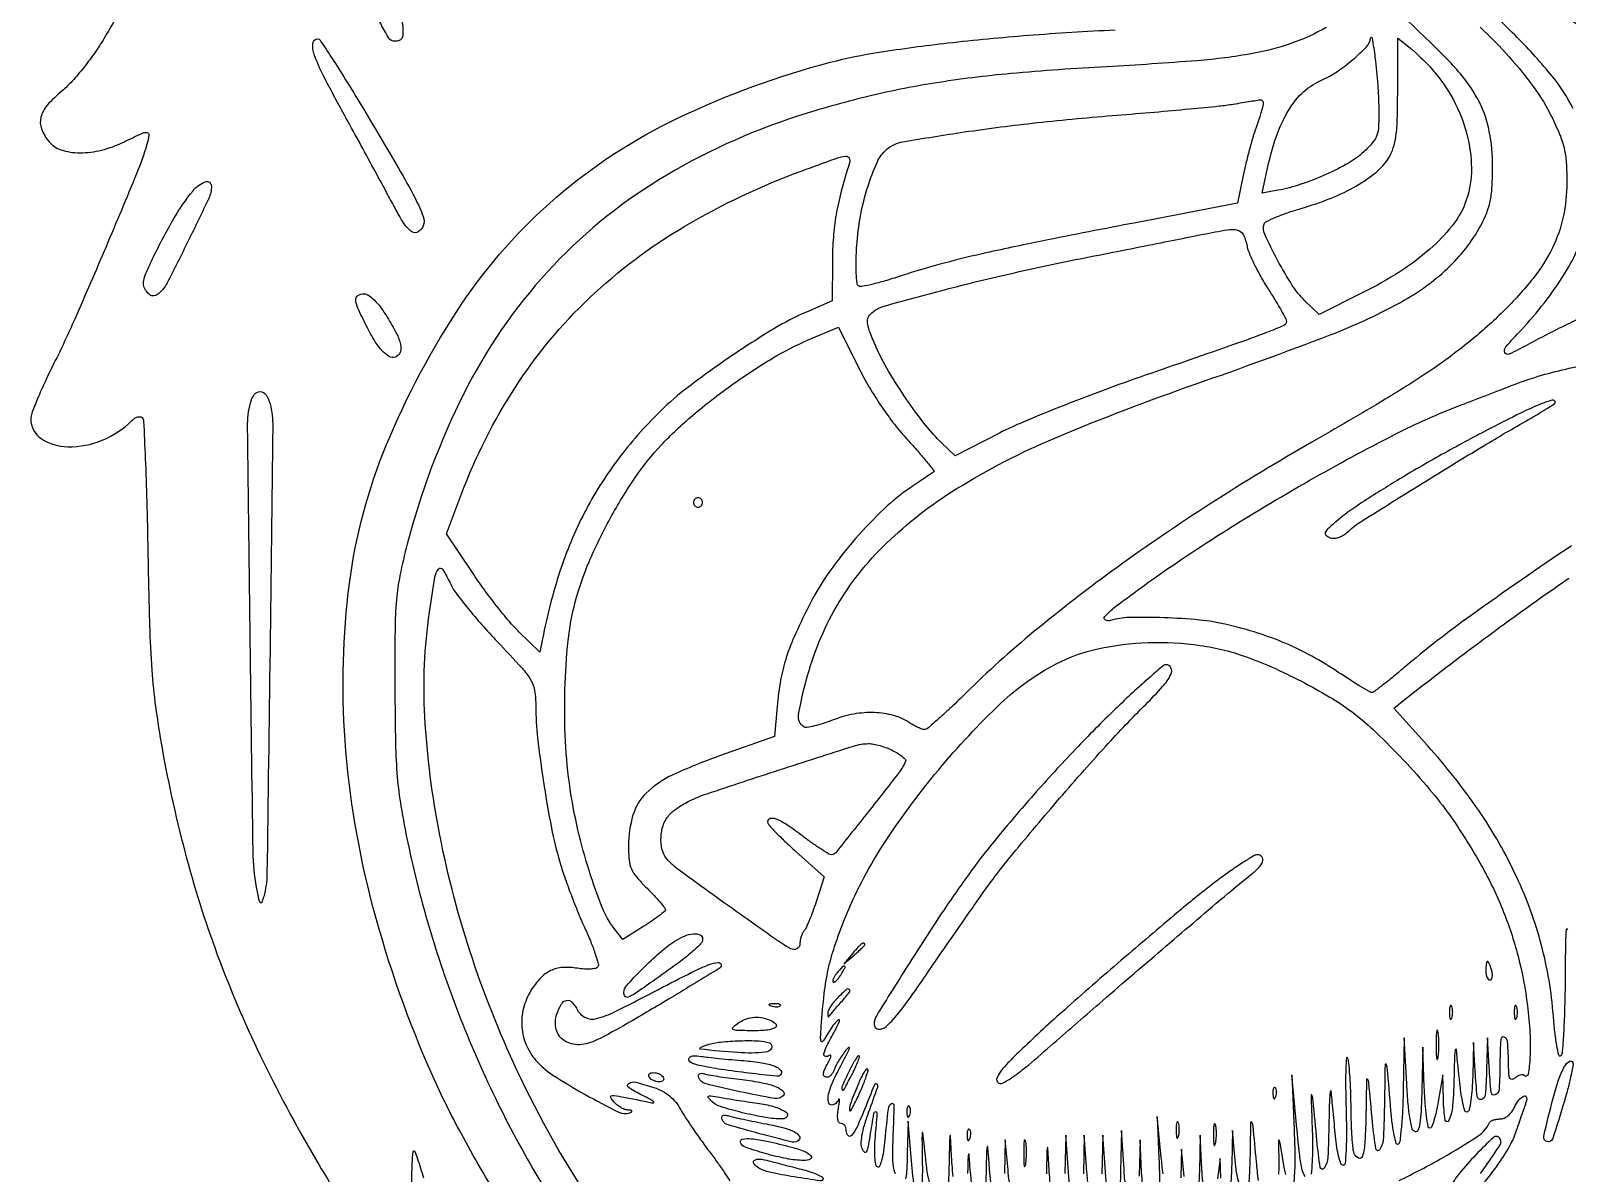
# Model space of a CAD drawing. Extents: x 118 to 879, y 65 to 960.
# Drawn here: x 118 to 449.6, y 263.3 to 509.8 of the extents above; entities that cross this region are included whole.
import ezdxf

# ---------------------------------------------------------------- set-up
doc = ezdxf.new("R2010")
doc.units = 0

msp = doc.modelspace()

# ---------------------------------------------------------------- linework, layer by layer
for points in [[(183.575543, 545.525051, -0.040878), (186.495751, 540.158342, -0.004671), (191.958111, 527.496279, -0.003129), (197.382021, 514.36383, -0.077889), (198.27125, 510.565244, -0.026226), (198.305889, 508.99441, -0.11926), (198.065573, 508.118564, -0.185361), (197.51773, 507.658016, -0.083313), (196.575983, 507.5, -0.25395), (195.279097, 508.204095, -0.030097), (193.606066, 511.154433, -0.018204), (191.286639, 516.358461, -0.003158), (187.325983, 526.374764, -0.002293), (184.518374, 533.707866, -0.003484), (182.152007, 540.109042, -0.001318), (180.172281, 545.626687, -0.085673), (180, 546.624764, -0.162253), (180.341358, 547.649005, -0.316411), (181.121799, 547.902884, -0.132185), (182.292256, 547.16706, -0.041694)], [(189.288237, 493.75, -0.00182), (197.357546, 480.139868, -0.013932), (200.94489, 473.630224, -0.025923), (202.707875, 469.724221, -0.186765), (202.713693, 467.696278, -0.161263), (201.638665, 466.383566, -0.293441), (200.30486, 466.391588, -0.105808), (198.615705, 468.088548, -0.021732), (196.471548, 471.75808, 0.002524), (194.81077, 474.868742, 0.000614), (192.038059, 479.984518, 0.00063), (188.844303, 485.8423, 0.000627), (185.63154, 491.699854, -0.006096), (181.161125, 500.066101, -0.035718), (179.188406, 504.640651, -0.10782), (178.896063, 507.046412, -0.386975), (179.943662, 508, -0.250758), (180.435391, 507.736843, -0.001904), (183.029202, 503.814062, -0.006405), (185.962938, 499.212795, -0.003995)], [(408.912394, 493.118077, -0.012673), (408.867236, 489.231258, -0.07335), (408.493837, 487.218153, -0.094585), (407.591326, 485.636191, -0.028175), (405.660135, 483.618077, -0.058876), (402.415475, 481.235152, -0.023906), (397.514608, 478.757799, -0.023775), (392.099605, 476.640749, -0.034536), (387.138178, 475.341576), (383.776356, 474.705271), (384.458589, 478.102636, -0.026476), (386.500849, 486.063703, -0.052842), (389.087588, 492.021113, -0.068113), (392.308236, 496.246742, -0.092614), (396.259351, 498.943095, 0.042579), (399.765064, 500.854827, 0.030144), (403.349909, 503.549732, 0.027046), (406.277828, 506.326831, 0.165442), (407.133613, 508.193629, -0.87171), (407.484214, 508.205886, -0.013593), (408.101045, 503.970832, -0.009605), (408.682528, 498.070838, -0.016327)], [(421.108393, 500.665414, -0.05615), (425.487374, 493.938323, -0.059474), (428.157646, 486.5324, -0.063533), (428.897816, 479.180923, -0.084767), (427.595556, 472.611038, -0.078587), (424.765167, 467.686657, -0.042991), (419.934118, 462.648777, -0.037435), (413.461728, 457.773349, -0.027434), (405.637984, 453.336289), (396.053057, 448.574986), (392.970803, 451.527972, -0.059933), (390.25566, 454.837275, -0.019725), (387.078627, 460.285496, -0.013707), (384.309155, 465.860346, -0.191129), (384.186052, 468.058157, -0.200993), (384.681364, 468.624662, -0.013599), (386.673117, 469.534388, -0.017806), (389.18867, 470.497499, -0.012308), (392.09618, 471.414203, 0.025004), (398.617438, 473.653772, 0.035382), (404.13879, 476.331378, 0.041065), (408.403373, 479.276301, 0.084398), (411.05893, 482.32888, 0.058491), (412.054433, 484.495468, 0.045276), (412.630236, 487.030259, 0.026952), (412.917978, 490.665525, 0.006192), (412.996262, 496.82258), (413, 508.14516), (415.75, 505.987994, -0.019213), (416.990576, 504.935431, -0.010009), (418.458403, 503.534655, -0.009938), (419.90955, 502.034744, -0.014946)], [(384, 494.125727, -0.066577), (383.92645, 493.575807, -0.005859), (383.540876, 492.222901, -0.007591), (383.035609, 490.615379, -0.005837), (382.437025, 488.875727, 0.013523), (381.750854, 486.777227, 0.006391), (380.973983, 484.036385, 0.006328), (380.233416, 481.145267, 0.008888), (379.651271, 478.546011), (378.428492, 472.592022), (356.464246, 468.364532, 0.001768), (336.202938, 464.390447, 0.006366), (323.324452, 461.646142, 0.009814), (313.992835, 459.339668, 0.015246), (306.054498, 456.949757, -0.008862), (302.750461, 455.908856, -0.013096), (299.814713, 455.123849, -0.008276), (297.364214, 454.57962, -0.19117), (296.672319, 454.702518, -0.233873), (296.315371, 455.274736, -0.012806), (296.157171, 457.448909, -0.01732), (296.12333, 460.180408, -0.010688), (296.263457, 463.390708, -0.029993), (297.068453, 469.798963, -0.029542), (298.636679, 476.098064, -0.030196), (300.64025, 481.365943, -0.110761), (302.770957, 484.201343, -0.134703), (306.203617, 485.808747, -0.005814), (319.463269, 487.928441, -0.009757), (335.170732, 489.940121, -0.007356), (352.5, 491.559101, 0.001925), (360.523994, 492.220921, 0.002288), (368.09375, 492.909533, 0.001984), (374.474059, 493.544941, 0.01471), (377.5, 493.948695, -0.000103), (379.469839, 494.270346, -0.000139), (381.251562, 494.560394, -0.000094), (382.747311, 494.803173, -0.001524), (383.25, 494.883097, -0.118664), (383.535819, 494.859723, -0.118669), (383.779688, 494.708842, -0.108713), (383.942999, 494.450618, -0.087058)], [(294.683899, 481.25, 0.011712), (292.917994, 475.126357, 0.021364), (291.810242, 470.044233, 0.02355), (291.207382, 465.238719, 0.018578), (290.994802, 460), (290.965867, 451.5), (285.383758, 449.082663, 0.034098), (278.341515, 445.444635, 0.012987), (269.040828, 439.47029, 0.013059), (260.013692, 432.983788, 0.031807), (253.816982, 427.627497, 0.037292), (244.639593, 417.161082, 0.041973), (237.516651, 405.835736, 0.040587), (232.205815, 393.147236, 0.031183), (228.445431, 378.597945), (227.885569, 375.69589), (223.365616, 380.097945, -0.023589), (221.246489, 382.366103, -0.009339), (218.544711, 385.669181, -0.009219), (215.755056, 389.350393, -0.011415), (213.301194, 392.882247), (207.756726, 401.264495), (210.994751, 409.882247, -0.053944), (222.609719, 432.907179, -0.059287), (238.576781, 452.119034, -0.057091), (259.162234, 467.602591, -0.044564), (284.475135, 479.573725, -0.002317), (291.572658, 482.14887, -0.045199), (293.827608, 482.732065, -0.329648), (294.599204, 482.336121, -0.193358)], [(157, 476.258435, -0.110462), (156.40621, 473.603466, -0.004209), (151.987541, 464.420551, -0.004478), (147.432682, 455.360894, -0.101158), (145.611984, 453.092939, -0.065386), (144.895991, 452.641911, -0.151896), (144.273506, 452.560488, -0.132588), (143.658378, 452.846377, -0.044873), (142.956258, 453.552706, -0.116714), (142.417857, 454.63845, -0.106699), (142.398631, 455.888618, -0.05375), (142.961599, 457.679246, -0.009998), (144.40736, 460.815037, -0.017937), (148.898008, 469.277434, -0.040102), (153.030272, 475.267231, -0.129742), (155.657163, 477.177267, -0.527444)], [(380.411574, 463.61966, 0.05111), (380.916658, 461.912007, 0.015201), (382.02773, 459.424733, 0.015077), (383.453853, 456.689814, 0.015746), (385.022865, 454.085919, -0.006089), (386.546622, 451.664177, -0.008753), (387.831716, 449.480536, -0.005252), (388.854993, 447.624763, -0.123983), (389, 447.048966, -0.297979), (388.419372, 446.161198, -0.012104), (384.700345, 444.640365, -0.007263), (377.797753, 442.125006, -0.00052), (358.533484, 435.442741, 0.005697), (349.425028, 432.177216, 0.005389), (340.222012, 428.64562, 0.005361), (332.143415, 425.344549, 0.018748), (327.043157, 422.967526), (317.519346, 418.086313), (314.657891, 420.793156, -0.036741), (311.087164, 424.706043, -0.01636), (306.952475, 430.334879, -0.016406), (303.114599, 436.348737, -0.029713), (300.441383, 441.536627, -0.009879), (299.135274, 444.655119, -0.050639), (298.625155, 446.458392, -0.102547), (298.66134, 447.668684, -0.139003), (299.193035, 448.618101, -0.128196), (302.190061, 450.3703, -0.00455), (315.199763, 453.900231, -0.008506), (330.282348, 457.57267, -0.00699), (346.5, 460.992899, 0.000219), (354.487633, 462.564784, 0.000268), (361.946875, 464.040237, 0.000222), (368.216406, 465.286759, 0.001938), (371, 465.852712, -0.009721), (376.25769, 466.836728, -0.099964), (378.455286, 466.762658, -0.219801), (379.662316, 465.814843, -0.071861)], [(194.914226, 447.984977, -0.016068), (196.920204, 444.477116, -0.063056), (197.799877, 442.149867, -0.12641), (197.774471, 440.566522, -0.189649), (196.956195, 439.472927, -0.247483), (195.65259, 439.383675, -0.095199), (194.115029, 440.45073, -0.055376), (192.364756, 442.689018, -0.021), (190.421992, 446.153942, -0.010137), (188.597808, 449.942374, -0.088843), (188.13641, 451.739946, -0.284271), (188.604721, 452.639717, -0.135055), (189.914226, 453, -0.149262), (190.921235, 452.692533, -0.048594), (192.134004, 451.692027, -0.038042), (193.479794, 450.119475, -0.020054)], [(307.194531, 421.529011, -0.004998), (309.490231, 418.972829, -0.008369), (311.362084, 416.773045, -0.002799), (312.904658, 414.875962, -0.416593), (312.875924, 414.621311, -0.016844), (312.595591, 414.414633, -0.000416), (311.278567, 413.512101, -0.000899), (309.73059, 412.457271, -0.000612), (307.966005, 411.262628, 0.040676), (302.150642, 406.605837, 0.024298), (296.0062, 400.214318, 0.024151), (290.432909, 393.162405, 0.03628), (286.349205, 386.471586, 0.011593), (283.046459, 379.673954, 0.028963), (281.044843, 374.531369, 0.033937), (279.834358, 369.698551, 0.022326), (279.074161, 364.013485), (278.5, 357.526971), (266.61632, 353.312214, 0.022789), (256.43962, 349.171821, 0.087063), (250.830495, 345.287657, 0.125426), (247.973072, 340.54128, 0.07322), (247, 333.932013, 0.023227), (247.142273, 330.870992, 0.079804), (247.637049, 328.950614, 0.074808), (248.725924, 327.21679, 0.018826), (251, 324.764706, -0.007799), (252.530114, 323.186097, -0.011615), (253.814274, 321.753952, -0.006794), (254.837025, 320.525191, -0.186685), (254.963488, 320.132353, -0.209773), (254.781115, 319.774415, -0.00811), (253.589801, 318.830978, -0.013268), (252.099388, 317.751026, -0.008839), (250.338382, 316.590127), (245.749788, 313.680254), (243.901212, 316.090127, -0.069038), (241.342956, 320.594815, -0.018339), (238.565364, 328.398305, -0.018653), (236.097699, 337.385125, -0.021048), (234.419615, 346.177436, -0.024211), (233.407016, 356.467765, -0.019167), (233.280174, 367.647579, -0.019629), (233.98071, 378.208159, -0.038345), (235.507952, 386.5, -0.036091), (238.483805, 395.16117, -0.024562), (243.038225, 404.536475, -0.024639), (248.459361, 413.366767, -0.037859), (254.066361, 420.36398, -0.030024), (260.823038, 426.779971, -0.019698), (269.303528, 433.363373, -0.019831), (278.103051, 439.142073, -0.035561), (285.805149, 443.057645), (292.318534, 445.805591), (296.727873, 436.972548, 0.017464), (298.971827, 432.844649, 0.015697), (301.575486, 428.730583, 0.015982), (304.371978, 424.875623, 0.020555)], [(169.641693, 429.291475, -0.06444), (170.224538, 424.341248, -0.000348), (169.636252, 376.116493, -0.000343), (168.98083, 327.861704, -0.06545), (168.270987, 323, -0.023926), (167.842653, 321.722622, -0.585841), (167.545637, 321.68091, -0.114249), (167.256199, 322.323988, -0.004086), (166.749207, 325, -0.040952), (166.004611, 332.635574, -0.0006), (165.362883, 377.978261, -0.000396), (164.798692, 424.369832, -0.064407), (165.396364, 429.443103, -0.093979), (166.251956, 431.29249, -0.251558), (167.513301, 431.91301, -0.239021), (168.780988, 431.212317, -0.087904)], [(432.5, 423.710822, 0.007844), (422.473875, 418.316282, 0.008518), (412.896623, 412.751751, 0.008678), (404.789278, 407.660561, 0.030571), (399.850716, 403.989631, 0.009343), (397.956736, 402.331764, 0.105322), (397.377286, 401.52561, 0.320761), (397.496479, 400.95927, 0.09211), (398.300881, 400.45621, 0.094844), (399.215942, 400.283969, 0.076935), (400.203956, 400.440007, 0.064958), (401.24136, 400.928317, 0.041577), (402.300881, 401.738419, -0.043819), (405.313184, 404.020311, -0.001382), (418.38243, 412.176827, -0.003032), (431.416886, 420.152587, -0.007165), (441.25, 425.897185, 0.005261), (443.454141, 427.173633, 0.008351), (445.310938, 428.317529, 0.003159), (446.866564, 429.326005, 0.252499), (447, 429.573391, 0.491659), (446.368789, 430.06014, 0.031813), (443.822632, 429.214627, 0.019272), (439.616917, 427.322535, 0.004159)], [(261, 408, 0.099038), (261.076342, 407.618362, 0.097945), (261.29375, 407.29375, 0.097945), (261.618362, 407.076342, 0.099038), (262, 407, 0.099038), (262.381638, 407.076342, 0.097945), (262.70625, 407.29375, 0.097945), (262.923658, 407.618362, 0.099038), (263, 408, 0.099038), (262.923658, 408.381638, 0.097945), (262.70625, 408.70625, 0.097945), (262.381638, 408.923658, 0.099038), (262, 409, 0.099038), (261.618362, 408.923658, 0.097945), (261.29375, 408.70625, 0.097945), (261.076342, 408.381638, 0.099038)], [(352.592327, 363.933844, 0.011516), (344.017075, 355.349268, 0.008772), (335.013842, 345.573454, 0.008928), (326.711388, 335.892288, 0.016289), (320.342219, 327.659444, 0.009899), (314.203529, 318.802595, 0.006031), (307.288308, 308.113484, 0.001907), (300.563187, 297.347205, 0.139528), (300, 295.368301, 0.389722), (300.896791, 294.392497, 0.205842), (302.586346, 294.955539, 0.048391), (305.647318, 298.265063, 0.012043), (309.970904, 304.25, -0.000589), (313.097522, 308.79378, -0.000394), (316.68535, 313.985937, -0.000397), (320.17019, 319.01205, -0.000781), (322.949155, 323, -0.018944), (329.351836, 331.456539, -0.006217), (339.394707, 343.419518, -0.006397), (350.01752, 355.443827, -0.013484), (358.626103, 364.44059, 0.015065), (362.272771, 368.275906, 0.064994), (364.046189, 370.866683, 0.23016), (364.07204, 372.302087, 0.291989), (362.978829, 373, 0.178583), (362.3865, 372.781471, 0.002687), (359.55525, 370.336817, 0.006876), (356.292355, 367.408675, 0.004444)], [(304.113439, 354.441338, -0.02127), (305.24584, 353.793295, -0.033601), (306.149989, 353.134769, -0.03636), (306.757281, 352.546651, -0.295664), (306.813779, 352.182201, -0.059542), (305.245416, 349.566325, -0.002658), (298.737492, 341.25588, -0.000919), (291.720492, 332.426231, -0.228205), (290.835248, 332, -0.13641), (290.257552, 332.160596, -0.007319), (288.628472, 333.175, -0.011011), (286.71286, 334.467599, -0.007771), (284.616225, 336, 0.013126), (281.153851, 338.474162, 0.052528), (278.857206, 339.696921, 0.154347), (277.570036, 339.797529, 0.348829), (277, 339.07988, 0.186624), (277.216162, 338.520912, 0.00682), (278.79843, 336.828054, 0.011639), (280.776306, 334.862645, 0.007817), (283.122315, 332.706174), (289.24463, 327.252588), (287.499394, 321.876294, -0.008793), (286.766932, 319.748084, -0.010975), (286.00918, 317.800224, -0.009334), (285.311114, 316.201201, -0.078969), (284.877079, 315.55, 0.073332), (284.540563, 315.057172, 0.036007), (284.257642, 314.350312, 0.034751), (284.06458, 313.558871, 0.042473), (284, 312.8, -0.282037), (283.328132, 311.703646, -0.250986), (281.97617, 311.731505, -0.025876), (278.58392, 313.87797, -0.000816), (265.25, 323.347543, -0.003758), (258.125957, 328.505637, -0.043405), (255.535799, 330.781738, -0.110848), (254.394989, 332.675025, -0.080549), (254, 335.110976, -0.057889), (254.301607, 337.707275, -0.088024), (255.198145, 339.787676, -0.081418), (256.816068, 341.542015, -0.043015), (259.303905, 343.162645, -0.042249), (263.975593, 345.176184, -0.002208), (279.49684, 350.28681, -0.001416), (295.595222, 355.458446, -0.07434), (298.79966, 355.974259, -0.050743), (299.893857, 355.875287, -0.022316), (301.309192, 355.534582, -0.021812), (302.790856, 355.036208, -0.027297)], [(374.210195, 326.523336, 0.012898), (366.319829, 320.262442, 0.003471), (354.127919, 309.920329, 0.00367), (341.722851, 299.088993, 0.00828), (332.523375, 290.660773, 0.007849), (329.139801, 287.353923, 0.034309), (327.311429, 285.237795, 0.067471), (326.510401, 283.803212, 0.298388), (326.698252, 282.901748, 0.324896), (327.734479, 282.73758, 0.0347), (329.949972, 284.067196, 0.022647), (333.291301, 286.634733, 0.005222), (338.674877, 291.270634, -0.002431), (349.281724, 300.507973, -0.001162), (362.997164, 312.280287, -0.000741), (376.356571, 323.658974, -0.010383), (381.251739, 327.64392, 0.03766), (383.020346, 329.251609, 0.107276), (383.876977, 330.667793, 0.272794), (383.689711, 331.580541, 0.212048), (382.745116, 332, 0.136238), (381.956836, 331.781151, 0.007221), (379.720344, 330.39123, 0.010917), (377.09045, 328.621458, 0.007698)], [(263, 313.89392, -0.192337), (262.548623, 312.763928, -0.025683), (260.650635, 310.96224, -0.018937), (257.513942, 308.476414, -0.005014), (252.318999, 304.75, -0.00355), (248.373069, 302.020652, -0.056816), (246.938449, 301.265521, -0.33165), (246.290649, 301.444432, -0.166735), (246, 302.291792, -0.186863), (246.566377, 303.754362, -0.01062), (249.963371, 307.327235, -0.017263), (253.704704, 310.846808, -0.033135), (256.972506, 313.352202, -0.049964), (259.052337, 314.456238, -0.074771), (261.047442, 314.942143, -0.122831), (262.449735, 314.723311, -0.301561)], [(295.404988, 310.75), (293.5, 308.5), (295.75, 310.404988, 0.008332), (296.612165, 311.159969, 0.012381), (297.339063, 311.851732, 0.007508), (297.918017, 312.44834, 0.191119), (298, 312.654988, 0.372044), (297.789444, 312.898791, 0.197337), (297.373826, 312.795506, 0.048385), (296.598996, 312.102181, 0.010402)], [(267, 308.193449, -0.262145), (266.579205, 307.446003, -0.000715), (256.256823, 301.204123, -0.004473), (246.734051, 295.579842, -0.014026), (240.200547, 292.04025, -0.103642), (236.416496, 291.025909, -0.158109), (233.156293, 291.887146, -0.189059), (231.393394, 294.329547, -0.148882), (231.538401, 297.615517, -0.045904), (232.545939, 299.804101, -0.218454), (233.641093, 300.58176, -0.260897), (234.79902, 300.194049, -0.061549), (236.018872, 298.464737, 0.166206), (237.748516, 296.853413, 0.169443), (240.087279, 296.654375, 0.052998), (244.114158, 298.154928, 0.00507), (253.454313, 302.93156, -0.003639), (260.689535, 306.657872, -0.024455), (264.378264, 308.30257, -0.065451), (266.342536, 308.782841, -0.446536)], [(432, 307, 0.043375), (432.066544, 306.234359, 0.063112), (432.266249, 305.5875, 0.082769), (432.559898, 305.149557, 0.206609), (432.90638, 305, 0.24384), (433.210205, 305.157535, 0.106581), (433.392877, 305.5875, 0.070464), (433.424365, 306.233678, 0.040966), (433.289749, 307, 0.016817), (433.061542, 307.766387, 0.025621), (432.807757, 308.4125, 0.023188), (432.560437, 308.897136, 0.269386), (432.383369, 309, 0.326917), (432.233718, 308.890445, 0.029396), (432.112615, 308.4125, 0.029316), (432.027671, 307.766644, 0.018041)], [(291.979944, 306.475834, 0.028898), (291.526725, 305.860644, 0.043426), (291.212993, 305.272975, 0.052391), (291.063856, 304.788937, 0.249914), (291.145354, 304.521312, 0.338299), (291.393826, 304.488076, 0.056568), (291.80785, 304.791514, 0.042404), (292.297361, 305.327019, 0.024393), (292.796329, 306.045478, 0.011635), (293.706831, 307.58187, 0.42202), (293.601571, 307.938529, 0.342513), (293.184362, 307.864828, 0.010812)], [(292, 301, 0.026541), (291.23452, 300.148634, 0.028994), (290.5875, 299.244792, 0.030201), (290.130736, 298.41449, 0.111091), (290, 297.833333, 0.019741), (290.016669, 297.411312, 0.060773), (290.073438, 297.131771, 0.238149), (290.157257, 297.048609, 0.349312), (290.25, 297.083333, -0.038314), (290.44194, 297.353898, -0.001926), (291.138705, 298.185417, -0.003083), (291.977427, 299.166219, -0.002226), (292.924314, 300.25, 0.011742), (294.691747, 302.352401, 0.412431), (294.629538, 302.93276, 0.371033), (294.004663, 302.914687, 0.011477)], [(279.729167, 299.395833, -0.126455), (279.402231, 299.202593, -0.060344), (278.916927, 299.123424, -0.05415), (278.359369, 299.160852, -0.051402), (277.8125, 299.316886, -0.054073), (277.395823, 299.538436, -0.470617), (277.37858, 299.720685, -0.168741), (277.670344, 299.862007, -0.018894), (278.416667, 299.921053, -0.028489), (279.112848, 299.910055, -0.077125), (279.592839, 299.799335, -0.208169), (279.77538, 299.614691, -0.296942)], [(424.157895, 298, 0.017491), (424.189089, 297.10856, 0.078554), (424.306058, 296.601562, 0.447206), (424.474999, 296.540618, 0.174857), (424.662281, 296.75, 0.057986), (424.818615, 297.320008, 0.037979), (424.87034, 298, 0.037979), (424.818615, 298.679992, 0.057986), (424.662281, 299.25, 0.174857), (424.474999, 299.459382, 0.447206), (424.306058, 299.398438, 0.078554), (424.189089, 298.89144, 0.017491)], [(438.157895, 298, 0.017491), (438.189089, 297.10856, 0.078554), (438.306058, 296.601562, 0.447206), (438.474999, 296.540618, 0.174857), (438.662281, 296.75, 0.057986), (438.818615, 297.320008, 0.037979), (438.87034, 298, 0.037979), (438.818615, 298.679992, 0.057986), (438.662281, 299.25, 0.174857), (438.474999, 299.459382, 0.447206), (438.306058, 299.398438, 0.078554), (438.189089, 298.89144, 0.017491)], [(277.418213, 296.393011, -0.100889), (278.780127, 295.524854, -0.483382), (278.702428, 294.737259, -0.122061), (277.019578, 294.162705, -0.02304), (273.75, 294.031803, -0.004417), (270.513459, 294.080006, -0.100812), (269.612685, 294.28586, -0.509221), (269.527737, 294.698172, -0.04614), (270.44113, 295.531803, -0.060753), (272.040618, 296.460834, -0.070626), (273.7376, 296.919235, -0.068789), (275.531849, 296.893128, -0.053675)], [(277.418213, 291.393011, -0.442886), (277.852539, 290.275026, -0.260479), (276.53205, 289.375765, -0.038115), (270.5922, 289.304255, -0.015302), (262.5, 290.073342, -0.424075), (262.40047, 290.206113, -0.217983), (262.528125, 290.39753, -0.046085), (263.102159, 290.68285, -0.014811), (264, 291, -0.051912), (266.861038, 291.598464, -0.0183), (271.048476, 291.874719, -0.016789), (275.153712, 291.857091, -0.08232)], [(421.299664, 291, 0.006336), (421.324637, 289.02938, 0.03126), (421.422038, 287.923438, 0.664672), (421.564074, 287.887591, 0.124239), (421.716254, 288.25, 0.023547), (421.846019, 289.502218, 0.014044), (421.888098, 291, 0.014044), (421.846019, 292.497782, 0.023547), (421.716254, 293.75, 0.124239), (421.564074, 294.112409, 0.664672), (421.422038, 294.076562, 0.03126), (421.324637, 292.97062, 0.006336)], [(271.89572, 287.580645, -0.021244), (275.804601, 287.124534, -0.053459), (278.567733, 286.373306, -0.123708), (279.858148, 285.455098, -0.391199), (279.819764, 284.48643, -0.226978), (279.006773, 284.199756, -0.00246), (272.983854, 284.879047, -0.008303), (267.050813, 285.677875, -0.015199), (262.25, 286.55563, -0.057601), (260.440544, 287.167961, -0.359639), (260.05473, 287.989737, -0.326061), (260.798455, 288.602167, -0.05511), (262.75, 288.501364, 0.012107), (264.221378, 288.297761, 0.003239), (266.57093, 288.045841, 0.003281), (269.245406, 287.79431, 0.003383)], [(294.679224, 285.453516, 0.004902), (293.115473, 282.089806, 0.202943), (293.095937, 281.305823, 0.633079), (293.455457, 281.281884, 0.005766), (295.116498, 284.344365, 0.011441), (295.865395, 285.846223, 0.01786), (296.433381, 287.174914, 0.012374), (296.825407, 288.270925, 0.28327), (296.751526, 288.581807, 0.449898), (296.516555, 288.567659, 0.020015), (295.980643, 287.825016, 0.02239), (295.351455, 286.77608, 0.01264)], [(296.67767, 282.770981, 0.007291), (295.02835, 278.655922, 0.080552), (294.666833, 276.924653, 0.79832), (295.014777, 276.82893, 0.013158), (296.547166, 279.879435, 0.010028), (297.481233, 281.975864, 0.01567), (298.191466, 283.819264, 0.009831), (298.692732, 285.348475, 0.277429), (298.595813, 285.73752, 0.438532), (298.326968, 285.72645, 0.032289), (297.834915, 285.063543, 0.028744), (297.264083, 284.05843, 0.015814)], [(448.968432, 278.814942, -0.006818), (446.478984, 270.770819, -0.400885), (445.243637, 270.104747, -0.402395), (444.526743, 271.307197, -0.006821), (446.537485, 279.482604, -0.01884), (447.732651, 283.451717, -0.043375), (448.994043, 286.300379, -0.119984), (450.030033, 287.429582, -0.495026), (450.775135, 287.174596, -0.127026), (450.824514, 286.460623, -0.0073), (450.388064, 284.288004, -0.010747), (449.768613, 281.693196, -0.007664)], [(254.5, 284, -0.131946), (254.613866, 283.620091, -0.190139), (254.495862, 283.29375, -0.14379), (254.146634, 283.073627, -0.069308), (253.618034, 283, -0.059645), (252.99842, 283.074178, -0.050746), (252.377112, 283.29375, -0.053126), (251.846464, 283.617096, -0.091204), (251.5, 284, -0.131946), (251.386134, 284.379909, -0.190139), (251.504138, 284.70625, -0.14379), (251.853366, 284.926373, -0.069308), (252.381966, 285, -0.059645), (253.00158, 284.925822, -0.050746), (253.622888, 284.70625, -0.053126), (254.153536, 284.382904, -0.091204)], [(271.5, 283.480743, -0.018424), (275.838845, 282.824092, -0.047229), (278.886519, 281.942989, -0.104321), (280.368656, 280.964061, -0.417349), (280.357359, 279.985848, -0.240685), (278.493852, 279.417311, -0.0088), (271.012101, 280.886215, -0.008553), (263.571226, 282.617245, -0.256239), (262.205819, 283.882542, -0.096022), (262.134319, 284.428196, -0.254288), (262.336365, 284.75105, -0.159426), (262.820313, 284.847843, -0.038561), (263.631687, 284.686853, 0.025475), (264.709956, 284.443444, 0.004744), (266.713683, 284.11681, 0.005073), (269.065894, 283.780634, 0.004613)], [(274.84234, 278.426526, -0.039572), (278.324311, 277.680774, -0.067963), (281.022554, 276.456961, -0.398067), (281.251364, 275.56678, -0.272647), (280.289226, 275, -0.042464), (276.530658, 275.319783, -0.017901), (271.56472, 276.355163, -0.01393), (266.847037, 277.656803, -0.121954), (265, 278.763412, -0.022098), (264.218235, 279.612531, -0.468627), (264.271151, 279.909155, -0.170304), (264.757727, 279.997906, -0.006416), (266.609786, 279.680392, 0.005688), (268.155817, 279.413024, 0.002181), (270.310885, 279.075168, 0.00216), (272.653174, 278.728768, 0.002655)], [(386.078947, 280.416667, 0.018894), (386.137993, 279.670344, 0.168741), (386.279315, 279.37858, 0.470617), (386.461564, 279.395823, 0.054073), (386.683114, 279.8125, 0.051402), (386.839148, 280.359369, 0.05415), (386.876576, 280.916927, 0.060344), (386.797407, 281.402231, 0.126455), (386.604167, 281.729167, 0.296942), (386.385309, 281.77538, 0.208169), (386.200665, 281.592839, 0.077125), (386.089945, 281.112848, 0.028489)], [(276.774354, 273.922106, -0.016102), (280.498111, 273.089684, -0.053263), (282.848, 272.209057, -0.133657), (283.848452, 271.31244, -0.353663), (283.753992, 270.420659, -0.261826), (282.329696, 270.021498, -0.006039), (275.296721, 271.824739, -0.006239), (268.325916, 273.795658, -0.244987), (267.207757, 274.876728, -0.09304), (267.132209, 275.427962, -0.260009), (267.331745, 275.74758, -0.161473), (267.813339, 275.837091, -0.037233), (268.631687, 275.661941, 0.015927), (269.720036, 275.380063, 0.002768), (271.794274, 274.924841, 0.003006), (274.235199, 274.418614, 0.002689)], [(307.078947, 276.416667, 0.018894), (307.137993, 275.670344, 0.168741), (307.279315, 275.37858, 0.470617), (307.461564, 275.395823, 0.054073), (307.683114, 275.8125, 0.051402), (307.839148, 276.359369, 0.05415), (307.876576, 276.916927, 0.060344), (307.797407, 277.402231, 0.126455), (307.604167, 277.729167, 0.296942), (307.385309, 277.77538, 0.208169), (307.200665, 277.592839, 0.077125), (307.089945, 277.112848, 0.028489)], [(320.078947, 271.416667, 0.018894), (320.137993, 270.670344, 0.168741), (320.279315, 270.37858, 0.470617), (320.461564, 270.395823, 0.054073), (320.683114, 270.8125, 0.051402), (320.839148, 271.359369, 0.05415), (320.876576, 271.916927, 0.060344), (320.797407, 272.402231, 0.126455), (320.604167, 272.729167, 0.296942), (320.385309, 272.77538, 0.208169), (320.200665, 272.592839, 0.077125), (320.089945, 272.112848, 0.028489)], [(365.194949, 272.5, 0.012823), (365.235556, 271.431793, 0.080377), (365.356533, 270.900903, 0.597527), (365.51666, 270.883358, 0.087174), (365.692991, 271.269032, 0.037336), (365.832894, 272.036634, 0.029507), (365.872264, 272.880008, 0.030339), (365.814405, 273.671085, 0.06278), (365.655937, 274.269032, 0.31318), (365.47713, 274.386009, 0.333666), (365.315079, 274.257153, 0.052471), (365.212705, 273.580113, 0.014395)], [(373.252183, 271.5, 0.008901), (373.284834, 270.071102, 0.053901), (373.394187, 269.339362, 0.67161), (373.54341, 269.319562, 0.082665), (373.707261, 269.761659, 0.028254), (373.840609, 270.754739, 0.020511), (373.880728, 271.869594, 0.020826), (373.830983, 272.934218, 0.041951), (373.68708, 273.761659, 0.285845), (373.523779, 273.916221, 0.417468), (373.37161, 273.814362, 0.038992), (373.273069, 272.938425, 0.009782)], [(282.207778, 268.91177, -0.029196), (284.943323, 268.025615, -0.116201), (286.386494, 267.031891, -0.509466), (286.241043, 266.335713, -0.110647), (284.809017, 266.04237, -0.043239), (281.084061, 266.434077, -0.021978), (276.499596, 267.532414, -0.01451), (272.221135, 268.894019, -0.232013), (271.18439, 269.946831, -0.456114), (271.605645, 270.659082, -0.068724), (273.4895, 270.741287, -0.031845), (276.883823, 270.202946, -0.008485)], [(332.286014, 267.5, 0.006817), (332.315278, 265.711719, 0.040183), (332.418418, 264.780601, 0.720633), (332.561388, 264.761725, 0.075924), (332.717581, 265.26375, 0.022548), (332.846293, 266.485188, 0.015659), (332.885962, 267.872547, 0.015827), (332.839977, 269.209518, 0.031163), (332.703931, 270.26375, 0.248898), (332.549185, 270.455688, 0.49082), (332.403147, 270.374351, 0.030832), (332.307632, 269.29708, 0.00738)], [(284.75, 264.025472, -0.016629), (286.378592, 263.544643, -0.025378), (287.751562, 263.0104, -0.022817), (288.782803, 262.489855, -0.270768), (289, 262.118184, -0.456859), (288.429763, 261.62436, -0.005137), (282.788356, 262.498062, -0.01041), (277.426426, 263.500085, -0.087222), (275.145943, 264.409802, -0.080243), (274.056581, 265.353202, -0.430353), (274.137652, 266.049841, -0.188712), (275.232636, 266.351842, -0.038377), (277.25, 265.983409, 0.000339), (278.796405, 265.577528, 0.00016), (280.79375, 265.055422, 0.000159), (282.885477, 264.510068, 0.000224)]]:
    msp.add_lwpolyline(points, format="xyb", close=True)
for points in [[(436.942604, 521.493874, -0.025812), (453.826993, 509.530879, -0.043334)], [(138.965843, 517.23835, -0.011076), (134.141752, 508.638892, -0.017969), (131.959545, 505.229216, -0.016306), (129.469525, 501.86986, -0.016979), (126.962558, 498.920055, -0.033699), (124.75, 496.795773, 0.03673), (121.566725, 493.702252, 0.118629), (120.187836, 491.117819, 0.1557), (120.325434, 488.616647, 0.079361), (121.911647, 485.860784, 0.147938), (124.550278, 484.06954, 0.074194), (128.569286, 483.44349, 0.06314), (133.305909, 484.013181, 0.052748), (138.065724, 485.757176, -0.00509), (141.963, 487.622633, -0.135165), (143.090419, 487.813317, -0.429486), (143.509634, 487.271279, -0.032353), (143.062519, 485.25, -0.027366), (140.831887, 478.885435, -0.002421), (134.253815, 463.18083, -0.003278), (127.509043, 447.579753, -0.012623), (123.011307, 438.022531, 0.007488), (121.091982, 434.050551, 0.009923), (119.472071, 430.376945, 0.007572), (118.23216, 427.2755, 0.091549), (118, 426.018169, 0.252548), (120.281797, 421.788753, 0.141897), (126.011547, 420.020212, 0.101967), (133.436258, 421.415529, 0.099427), (139.780484, 425.637627, -0.051083), (140.407401, 426.148043, -0.072555), (141.057879, 426.45141, -0.094341), (141.629707, 426.510753, -0.185213), (142.035396, 426.314286, -0.178543), (142.353034, 425.563344, -0.000952), (142.714665, 417.514196, -0.003997), (143.037566, 408.292367, -0.002506), (143.274996, 397.5, 0.00272), (143.632877, 381.543844, 0.011039), (144.118012, 371.838183, 0.015637), (144.936949, 363.938099, 0.01051), (146.343157, 354.972837, 0.021514), (151.640132, 331.243335, 0.024471), (158.779713, 309.075302, 0.024024), (168.178666, 287.364036, 0.019383), (180.261484, 265, 0.01111), (183.9046, 259.141473, 0.003929)], [(450.838325, 492.999806, 0.05797), (446.38032, 499.923355, 0.023024), (438.796832, 508.330789, 0.023002), (430.014642, 516.42805, 0.034717)], [(430.793372, 510.526394, -0.024042), (437.089128, 504.115428, -0.02472), (442.465953, 497.450418, -0.04299), (446.138245, 491.372046, -0.015345), (447.954669, 487.378325, -0.041591), (448.912024, 484.420556, -0.04183), (449.363734, 481.354758, -0.01567), (449.5, 477.007752, -0.052965), (448.712546, 469.594879, -0.06182), (446.38527, 462.912731, -0.054118), (442.200558, 456.337137, -0.029256), (435.77075, 449.201027, -0.024107), (428.759861, 442.917824, -0.020859), (420.839159, 437.010674, -0.014922), (410.28859, 430.259318, -0.005007), (394.5, 421.02146, 0.012737), (372.714595, 407.818664, 0.014252), (352.447873, 393.988424, 0.015252), (334.512446, 380.13093, 0.022759), (319.796947, 366.85963, -0.005609), (316.67898, 363.847519, -0.008535), (313.897702, 361.308766, -0.00401), (311.497248, 359.225587, -0.178545), (310.885652, 359, -0.089202), (310.374869, 359.091857, -0.019158), (309.540779, 359.438794, -0.019433), (308.592791, 359.921953, -0.017458), (307.649855, 360.493768, 0.078721), (304.218882, 362.037983, 0.057632), (300.083354, 362.665825, 0.053694), (295.609354, 362.344241, 0.049529), (291.177278, 361.079287, -0.015662), (289.063967, 360.318217, -0.021491), (287.117572, 359.776653, -0.018935), (285.509252, 359.466448, -0.178419), (284.831464, 359.604161, -0.305438), (283.700791, 362.106784, -0.024024), (285.352866, 369.615521, -0.029963), (288.172611, 377.997368, -0.036254), (291.832782, 385.442829, -0.068676), (302.647549, 399.191597, -0.053103), (317.710377, 410.907016, -0.039255), (339.00358, 421.896951, -0.015934), (369.5, 433.589767, 0.007733), (398.442899, 444.14585, 0.036713), (414.396547, 451.629012, 0.064941), (424.276714, 459.011068, 0.078124), (431.226552, 468.277804, 0.034738), (432.337986, 470.779311, 0.041555), (433.014593, 473.266589, 0.032693), (433.368607, 476.273948, 0.012413), (433.482691, 480.5, 0.04779), (432.775629, 488.052848, 0.070186), (430.624098, 494.354944, 0.060398), (426.53755, 500.461185, 0.026381), (419.788261, 507.517245, -0.005821), (414.903356, 512.221003, -0.054321)], [(219.430673, 257.017777, -0.010963), (210.929278, 271.78921, -0.020153), (204.770415, 284.219871, -0.039925), (191.911924, 320.581987, -0.046769), (185.846207, 356.64866, -0.050562), (186.792027, 390.554702, -0.06603), (194.783626, 420.5, -0.049471), (210.983674, 450.760729, -0.067551), (231.475155, 473.876779, -0.066701), (257.601278, 490.897236, -0.046773), (290.621591, 502.977854, -0.026176), (301.064418, 505.148173, -0.009785), (315.90508, 507.133742, -0.009039), (333.292465, 508.796754, -0.007317), (352, 509.970187, 0.007903)], [(397.591097, 510.500518, -0.048852), (390.160773, 507.070626, -0.039444), (381.653574, 504.843997, -0.024644), (369.741281, 503.312434, -0.006191), (350.202572, 502.016904, 0.009016), (329.521488, 500.528227, 0.017261), (313.007895, 498.463133, 0.019895), (298.348088, 495.511121, 0.018124), (283.5, 491.32594, 0.059567), (253.529667, 477.581756, 0.070637), (229.526068, 457.770348, 0.068747), (211.514392, 431.581844, 0.052514), (199.240774, 399, 0.013373), (197.675314, 392.271199, 0.029098), (196.91651, 387.025688, 0.019247), (196.611892, 380.548419, 0.003155), (196.584338, 368, 0.003958), (196.728076, 356.051913, 0.015874), (197.105693, 348.753116, 0.020526), (197.894496, 342.449234, 0.010225), (199.382607, 334.540181, 0.021373), (204.244929, 315.431387, 0.020678), (210.766534, 296.591942, 0.020679), (218.82176, 278.356551, 0.02138), (228.274667, 261.055874, 0.018355)], [(456.09918, 449.533637, 0.004431), (447.33252, 445.309895, 0.01094), (441, 442.015384, -0.013868), (437.065389, 439.997581, -0.432485), (436.148137, 440.353623, -0.282221), (436.355327, 441.590397, -0.010353), (439.687269, 445.262849, 0.049853), (449.027713, 457.35005, 0.082387), (453.966744, 469.234177, 0.09247)], [(450.50767, 398.662946, 0.007332), (428.849819, 383.640132, 0.020606), (414.307111, 372.299401, -0.00476), (411.866308, 370.268441, -0.007255), (409.705593, 368.556699, -0.003166), (407.841442, 367.142116, -0.162097), (407.414594, 367, -0.13422), (406.974341, 367.12035, -0.002783), (405.003819, 368.299549, -0.006298), (402.711302, 369.728613, -0.004173), (400.114325, 371.423997, 0.021137), (394.461934, 374.846414, 0.024859), (388.832693, 377.582772, 0.024222), (382.83527, 379.801414, 0.018357), (376.071365, 381.667378, 0.034274), (370.250328, 382.630344, 0.015399), (362.512611, 383.131109, 0.013632), (355.067346, 383.180026, 0.071783), (351.045339, 382.51439, -0.212244), (349.877979, 382.644441, -0.484277), (349.772375, 383.396065, -0.039964), (352.484985, 385.816388, -0.006122), (358.308442, 390.119584, -0.01535), (374.895512, 401.308508, -0.011268), (393.924769, 412.720721, -0.011365), (412.309706, 422.644213, -0.026748), (426.550264, 428.982107, 0.000387), (429.19246, 429.994865, 0.000257), (432.221015, 431.16019, 0.000259), (435.159536, 432.294354, 0.000506), (437.5, 433.201803, -0.03744), (449.255874, 436.787424, -0.041333), (461.031551, 438.429815, -0.04366)], [(241.424051, 253.353645, -0.039284), (223.757636, 283.79489, -0.031232), (213.304561, 309.600443, -0.032229), (206.275149, 336.23996, -0.034143), (203.05624, 361.795729, -0.050751), (204.055975, 384.308447, -0.003919), (205.230903, 391.895852, -0.122006), (205.973228, 393.630856, -0.529872), (206.89642, 393.583902, -0.025604), (208.631632, 390.363849, 0.049893), (209.798078, 388.430086, 0.009812), (212.294669, 385.227144, 0.010316), (215.366242, 381.597779, 0.00941), (218.678549, 377.983278, -0.004805), (224.034432, 372.245741, -0.051209), (225.935958, 369.686818, -0.09774), (226.749382, 367.400969, -0.036771), (227, 363.997766, 0.028242), (227.383266, 357.217756, 0.009959), (228.67343, 347.563897, 0.010134), (230.379446, 337.803457, 0.022768), (232.157727, 330.5, 0.01251), (233.183955, 327.289519, 0.006783), (234.5974, 323.392814, 0.006753), (236.144187, 319.463682, 0.010601), (237.589881, 316.135113, -0.010774), (238.844482, 313.243787, -0.015933), (239.807846, 310.652933, -0.011094), (240.479389, 308.496845, -0.211399), (240.385388, 307.814554, -0.202403), (239.918794, 307.482987, -0.037092), (238.848899, 307.327576, -0.034499), (237.48434, 307.326036, -0.024887), (235.972239, 307.50469, 0.057788), (232.784943, 307.670327, 0.096457), (230.194878, 306.992824, 0.09315), (227.987931, 305.370389, 0.050931), (225.950227, 302.686178, 0.074389), (224.344927, 298.879183, 0.080398), (223.982904, 294.871638, 0.081858), (224.901204, 291.014244, 0.081044), (227.010589, 287.640721, 0.069344), (230.676566, 284.478236, 0.016326), (237.632922, 280.301938, 0.010247), (244.901408, 276.447948, 0.216407), (247.28832, 276.350493, 0.046798), (247.686449, 276.557238, 0.431116), (247.718361, 276.728499, 0.20389), (247.492322, 276.863588, 0.021989), (246.872445, 276.921053, -0.078425), (246.149609, 277.071344, -0.041357), (245.319828, 277.466251, -0.039857), (244.517705, 278.022743, -0.048929), (243.872445, 278.666184, -0.029489), (243.17833, 279.618045, -0.448867), (243.275962, 279.967124, -0.152581), (243.871939, 280.05807, -0.006485), (246, 279.705104, -0.003806), (247.522817, 279.420207, -0.002799), (249.20625, 279.082188, -0.002828), (250.795349, 278.744464, -0.006297), (252, 278.465376, 0.152218), (252.412395, 278.490921, 0.578448), (252.44375, 278.68775, 0.045599), (251.5957, 279.254083, 0.009414), (250, 280.082451, -0.02854), (247.055846, 281.756722, -0.535224), (247.043537, 282.648206, -0.21523), (248.581553, 282.924513, -0.018824), (252.481664, 281.786623, -0.040619), (254.334004, 280.997531, -0.051357), (255.883685, 279.967699, -0.051676), (257.18366, 278.649347, -0.041903), (258.291247, 277, 0.017028), (259.335287, 275.264808, 0.005923), (260.953068, 272.835782, 0.005875), (262.798964, 270.201168, 0.006812), (264.619007, 267.738833, -0.006864), (266.297527, 265.467464, -0.009918), (267.713083, 263.410967, -0.006038), (268.838427, 261.658909, -0.140633)], [(449.68617, 315.876511, 0.83163), (449.383234, 315.855533, 0.025342), (449.214829, 313.207938, 0.001205), (449.121942, 304.309017, -0.005261), (449.013214, 298.447743, -0.008306), (448.783589, 293.424498, -0.003209), (448.4902, 289.161272, -0.239977), (448.14134, 288.587353, -0.514597), (447.773535, 288.741533, -0.011715), (447.331842, 290.921424, -0.016311), (446.917921, 293.778651, -0.009106), (446.591378, 297.278336, 0.046302), (444.024962, 312.469294, 0.044128), (438.684179, 327.187193, 0.041542), (430.490764, 341.519421, 0.03273), (419.415918, 355.561483), (412.154318, 363.622966), (415.327159, 366.130193, -0.00845), (431.50521, 378.476005, -0.006114), (449.927307, 391.703458, -0.006182)], [(493.615763, 268.774126, 0.00001), (502.19586, 275.231657, 0.000011), (512.203308, 282.76411, 0.00001), (522.480125, 290.5, -0.000189)], [(304.623105, 263.150464, -0.063283), (304.196918, 264.775313, -0.035024), (304.043993, 267.316864, -0.007975), (304.155629, 271.630835, 0.005878), (304.344645, 277.915514, 0.585946), (303.727865, 278.276121, 0.235832), (303.008424, 277.169872, 0.005076), (302.322866, 270.554574, -0.012925), (302.011691, 267.951121, -0.029786), (301.611728, 266.02131, -0.040876), (301.17182, 264.7996, -0.451693), (300.731624, 264.665865, -0.216856), (300.35969, 265.221212, -0.023774), (300.178372, 266.784295, -0.024645), (300.140447, 268.816086, -0.014954), (300.285885, 271.21617, 0.003195), (300.695344, 276.076865, 0.404963), (300.340211, 276.505488, 0.396196), (299.888924, 276.165889, 0.003183), (299.087244, 271.347751, -0.007364), (298.648248, 268.839121, -0.079992), (298.299513, 267.876627, -0.485352), (297.920813, 267.815583, -0.105412), (297.474205, 268.445356, -0.105384), (297.233119, 269.654509, -0.038569), (297.391181, 271.400374, -0.030302), (297.907311, 273.624995, -0.015179), (298.812779, 276.36729, 0.002509), (300.790448, 281.883333, 0.332399), (300.58931, 282.527657, 0.485755), (300.088946, 282.384869, 0.002588), (297.922407, 277.011569, -0.014053), (296.326332, 273.300742, -0.070456), (295.099286, 271.407188, -0.464485), (294.386931, 271.417537, -0.173356), (294, 272.5, 0.073375), (293.915432, 273.073167, 0.087856), (293.669531, 273.559375, 0.100566), (293.304015, 273.884406, 0.13236), (292.875, 274, -0.247248), (292.442028, 274.228044, -0.107492), (292.189152, 274.84837, -0.061462), (292.138264, 275.862179, -0.024309), (292.307335, 277.25, 0.008004), (292.489699, 278.426145, 0.029256), (292.549475, 279.178125, 0.316471), (292.466932, 279.300829, 0.406725), (292.349001, 279.25, -0.057867), (292.083579, 278.771984, -0.057763), (291.71554, 278.367188, -0.06331), (291.305469, 278.091984, -0.116681), (290.916667, 278, -0.364612), (290.14006, 278.653152, -0.102253), (290.194026, 280.36406, -0.049047), (291.158083, 283.148206, -0.017382), (293.055226, 286.919143, 0.006151), (294.226409, 289.122417, 0.039415), (294.715147, 290.286529, 0.689129), (294.558155, 290.414187, 0.090902), (294.07175, 290, 0.017604), (293.248416, 288.914492, 0.015204), (292.460392, 287.720312, 0.015466), (291.812261, 286.593451, 0.042271), (291.449136, 285.75, -0.044874), (291.156748, 285.080455, -0.053205), (290.762794, 284.514063, -0.061647), (290.3322, 284.125904, -0.153816), (289.932612, 284, -0.144234), (289.295374, 284.187728, -0.26876), (289.058015, 284.651892, -0.095656), (289.277981, 285.538675, -0.014382), (290.099768, 287.186419, 0.011387), (290.597505, 288.169631, 0.111926), (290.699536, 288.619716, 0.488752), (290.536535, 288.746635, 0.076633), (290.099768, 288.56166, -0.251179), (289.40126, 288.518719, -0.363721), (289.150045, 289.049126, -0.054071), (289.812392, 290.790814, -0.008721), (291.519519, 294, 0.025252), (292.564734, 296.131938, 0.771796), (292.277327, 296.355698, 0.082444), (291.135083, 295.137404, 0.013285), (289.394597, 292.374245, -0.060491), (288.859293, 291.679327, -0.569532), (288.565386, 291.751826, -0.085028), (288.460739, 292.59229, -0.005776), (288.599239, 295.005681, -0.01118), (289.242182, 302.033195, -0.025689), (290.114217, 307.271469, -0.027148), (291.48579, 312.215561, -0.013956), (293.70733, 318.248895, -0.048455), (301.709114, 333.711292, -0.029635), (313.880469, 350.277813, -0.029708), (327.377336, 364.699518, -0.070627), (339.321049, 373.191945, -0.066154), (348.322151, 376.426285, -0.044961), (359.140348, 377.76347, -0.043775), (370.393508, 377.150971, -0.051968), (380.712048, 374.563282, -0.019829), (386.600899, 372.148088, -0.014141), (392.99713, 369.001826, -0.01432), (398.969242, 365.629366, -0.027721), (403.5, 362.542148, -0.027782), (408.349699, 358.381236, -0.012739), (414.215909, 352.459231, -0.012759), (419.896835, 346.10703, -0.022361), (424.21743, 340.53355, -0.02451), (430.754732, 330.237586, -0.032215), (435.618213, 320.228174, -0.033823), (438.979402, 310.094596, -0.032195), (441.010992, 299.432265, -0.017705), (441.534779, 293.529748, -0.02546), (441.546273, 288.283883, -0.032215), (441.134314, 284.657871, -0.605788), (440.277526, 284.38914, 0.186516), (439.951015, 284.533623, 0.077756), (439.464146, 284.481136, 0.061974), (438.899348, 284.251359, 0.045671), (438.342009, 283.868879, -0.11656), (437.681525, 283.541106, -0.344263), (437.251383, 283.740741, -0.10242), (437.013868, 284.602189, -0.011689), (436.929715, 286.627555, 0.010705), (436.729978, 291.67417, 0.305725), (435.97545, 292.657753, 0.494881), (435.230507, 292.152406, 0.011489), (435.070285, 287.25, -0.010239), (434.893327, 281.386846, -0.286125), (434.0569, 280.185016, -0.505748), (433.18569, 280.696695, -0.011635), (432.740397, 286.25), (432.385359, 292.5), (432.19268, 285.75, -0.010791), (431.912512, 280.164546, -0.336381), (431.053415, 279.186379, -0.44323), (430.174336, 279.831762, -0.011587), (429.740397, 285.25), (429.385359, 291.5), (429.19268, 284.309017, -0.01181), (429.051585, 281.512263, -0.017284), (428.784482, 279.062208, -0.012782), (428.447822, 277.085757, -0.208689), (428.073643, 276.545514, -0.490315), (427.476535, 276.769017, -0.030847), (426.962061, 278.878484, -0.017244), (426.410298, 282.709, -0.002978), (425.659458, 290, 0.611946), (425.516474, 290.056417, 0.192519), (425.372757, 289.772024, 0.013644), (425.2438, 287.634113, 0.003888), (425.160037, 284.309017, -0.014741), (424.859337, 277.900976, -0.086235), (424.033056, 274.64347, -0.750165), (423.251916, 274.751062, -0.030643), (422.871644, 279.190983), (422.743288, 284.5), (421.758132, 278.75, -0.01343), (421.319297, 276.546047, -0.021291), (420.813396, 274.689062, -0.016721), (420.303821, 273.257592, -0.308067), (419.925421, 273, -0.365628), (419.576119, 273.294845, -0.008634), (419.228929, 275.570312, -0.014948), (418.933358, 278.395215, -0.009072), (418.744568, 281.75), (418.41127, 290.5), (418.205635, 281.166667, -0.0064), (418.047626, 276.631755, -0.02854), (417.769477, 273.984689, -0.056131), (417.36033, 272.528466, -0.39478), (416.75, 272.246519, -0.251367), (416.154677, 272.874102, -0.023364), (415.67298, 275.03046, -0.021294), (415.262189, 278.160986, -0.007968), (414.943666, 282.579852), (414.387333, 292.5), (414.193666, 281.309017, -0.00755), (414.053314, 276.979139, -0.011613), (413.788366, 273.239428, -0.006141), (413.45735, 270.135349, -0.228534), (413.085877, 269.553075, -0.494059), (412.695554, 269.701865, -0.019158), (412.253572, 271.429037, -0.021091), (411.845692, 273.804665, -0.011536), (411.536544, 276.744058, 0.000455), (410.764409, 286.067479, 0.131074), (410.504183, 286.793412, 0.729081), (410.27244, 286.72324, 0.00072), (410.149832, 278.75, -0.00831), (409.913208, 271.008773, -0.118471), (409.146973, 268.374095, -0.707727), (408.303675, 268.52742, -0.016694), (407.580101, 274.25, 0.000543), (406.775734, 282.830013, 0.132327), (406.505693, 283.552505, 0.722467), (406.26845, 283.478778, 0.000895), (406.149832, 276.25, -0.010016), (405.936835, 270.105122, -0.057731), (405.387338, 266.904254, -0.464946), (404.560154, 266.539783, -0.189466), (403.606989, 267.581787, -0.068797), (403.365013, 268.619774, -0.006418), (403.157657, 271.245212, -0.008151), (403.000976, 274.396592, -0.006317), (402.929715, 277.831787, 0.007065), (402.853099, 281.276611, 0.008935), (402.68041, 284.45753, 0.007328), (402.449855, 287.108203, 0.069085), (402.179715, 288.215123, 0.794612), (401.934835, 288.17826, 0.012023), (401.803309, 285.764799, 0.00993), (401.765027, 282.132744, 0.004745), (401.852827, 277.465123, -0.00566), (401.944329, 272.075989, -0.014848), (401.851369, 268.209319, -0.011336), (401.63722, 265.411834, -0.385485), (401.182421, 265, -0.318718), (400.752054, 265.30535, -0.021266), (400.288447, 266.835938, -0.024399), (399.873423, 268.85433, -0.015242), (399.575985, 271.25, 0.000134), (399.328042, 273.899461, 0.000114), (399.065294, 276.692187, 0.000115), (398.825195, 279.231695, 0.000328), (398.656428, 281, 0.768802), (398.514752, 281.023465, 0.087894), (398.371867, 280.460938, 0.010996), (398.243935, 277.974977, 0.003454), (398.160037, 274.25, -0.008393), (397.917335, 266.761496, -0.131852), (397.140755, 264.348599, -0.688592), (396.291882, 264.52849, -0.015718), (395.575985, 270.25, 0.000668), (394.757867, 278.892602, 0.058944), (394.483692, 280.157421, 0.860537), (394.297116, 280.123165, 0.001285), (394.533331, 273.281959, -0.008283), (394.617467, 269.182316, -0.014483), (394.532543, 265.787132, -0.009671), (394.334462, 263.090117, -0.235348)], [(393.066801, 262.618497, -0.112349), (392.41159, 263.951464, -0.030682), (391.853829, 267.166875, -0.003495), (391.092712, 274.5), (390.125401, 284.5), (390.634941, 272.75, -0.00584), (390.79756, 267.615029, -0.015997), (390.753967, 263.986428, -0.013453), (390.571054, 261.411178, -0.385847)], [(413.324642, 261.748743, 0.018537), (422.670293, 266.637715, 0.014918), (430.385752, 271.356238, 0.145389), (432.833333, 274.242561, -0.160018), (433.095075, 274.533909, -0.049957), (433.638068, 274.777502, -0.044143), (434.338474, 274.944188, -0.036369), (435.104772, 275, 0.10688), (435.943277, 275.181309, 0.064181), (436.812945, 275.719412, 0.058649), (437.596612, 276.525401, 0.056727), (438.181954, 277.5, -0.057658), (439.117523, 279.0512, -0.115587), (440.221475, 279.948938, -0.455903), (440.772499, 279.714072, -0.168039), (440.752645, 278.75, 0.004906), (440.481899, 277.993636, 0.000661), (439.930844, 276.398438, 0.000763), (439.283136, 274.505998, 0.000643), (438.602854, 272.5, -0.052133), (436.838347, 268.650945, -0.025618), (433.858341, 264.154027, -0.017603), (430.732826, 260.222388, -0.437407)], [(362.352728, 263.184695, -0.0044), (361.979885, 266.67364), (361.115145, 275.5), (361.480676, 266.434597, -0.013115), (361.564243, 260.496558, -0.0508)], [(308.576381, 261.151981, -0.009058), (307.926587, 267.578376), (307.353174, 274.5), (307.176587, 267.627555, -0.004975), (307.031823, 263.567285, -0.065928), (306.768149, 262.095347, -0.348618)], [(311.985738, 261.277553, -0.036291), (311.360061, 264.534142, -0.004833), (310.60764, 271.5, 0.060503), (310.482853, 272.061217, 0.817235), (310.377808, 272.046502, 0.017287), (310.337082, 270.522969, 0.003273), (310.377091, 267.743411, -0.009018), (310.395875, 261.273053, -0.390286)], [(317.047886, 262.581089, -0.009158), (316.696485, 267.5, 0.000675), (316.483137, 271.421309, 0.837442), (316.397742, 271.431673, 0.067924), (316.318342, 270.944669, 0.000321), (316.189084, 265.84362, -0.005132), (316.026944, 261.206884, -0.061635)], [(354.254893, 260.433562, -0.010164), (353.936303, 264.079175), (353.372606, 272.5), (353.186303, 263.666667, -0.006827), (353.037611, 259.388403, -0.030144)], [(378.686949, 261.326819, -0.027399), (378.240349, 263.45844, -0.015519), (377.922599, 266.078103), (377.345198, 272.5), (377.172599, 265.25, -0.017852), (376.876317, 260.276532, -0.141852)], [(382.947633, 261.74362, -0.005594), (382.531647, 265.698215, 0.000709), (381.783671, 273.545042, 0.130796), (381.500854, 274.304303, 0.723285), (381.25296, 274.228094, 0.00119), (381.136182, 267.666667, -0.006762), (381.012045, 263.37829, -0.030176), (380.753904, 260.875952, -0.061533)], [(325.419249, 259.009463, -0.011262), (324.681619, 267.5, 0.016622), (324.535232, 268.998549, 0.867346), (324.397707, 269.000093, 0.030155), (324.272834, 267.657898, 0.002658), (324.180248, 264.25, -0.011537), (323.84386, 256.766006, -0.456921)], [(329.194214, 261.418355, -0.00987), (328.907342, 264), (328.314684, 270.5), (328.157342, 263.25, -0.018887)], [(338.047886, 260.581089, -0.009158), (337.696485, 265.5, 0.001901), (337.508601, 268.803975, 0.871273), (337.402403, 268.812143, 0.047216), (337.305478, 268.0067, 0.000679), (337.189084, 263.166667, -0.007343)], [(342.251906, 260.190424, -0.011158), (341.93338, 263.578919), (341.366759, 271.5), (341.18338, 263.25, -0.0109)], [(346.251906, 260.190424, -0.011158), (345.93338, 263.578919), (345.366759, 271.5), (345.18338, 263.166667, -0.007336)], [(350.251906, 260.190424, -0.011158), (349.93338, 263.578919), (349.366759, 271.5), (349.18338, 263.166667, -0.007336)], [(357.955077, 260.746646, -0.012414), (357.746786, 263.5), (357.391721, 270.5), (357.19586, 262.666667, -0.007951)], [(371.176911, 258.834483, -0.016749), (370.743885, 264.181729), (370.397394, 271.5), (370.198697, 263.666667, -0.013601), (369.871401, 257.445397, -0.301295)], [(388.841234, 263.005212, -0.029022), (388.565006, 264.25, 0.001083), (387.70342, 269.50511, 0.064628), (387.425239, 270.424723, 0.815111), (387.246169, 270.384717, 0.003639), (387.327608, 267, -0.010165), (387.350813, 264.891184, -0.016901), (387.274195, 263.115625, -0.010937)], [(430.877019, 263.203929, -0.012954), (431.993015, 264.83166, 0.015426), (435.094776, 269.404015, 0.334112), (434.97307, 270.928065, 0.420208), (433.648328, 270.995149, 0.016817), (429.85225, 267.25, 0.016482), (426.37311, 263.327415, 0.04975), (424.377834, 260.36781, 0.067698)], [(200.232069, 260.440968, -0.010939), (200.331779, 265.310987, -0.021734), (200.559752, 267.961201, -0.788082), (200.922121, 268, -0.007877), (201.467894, 266.39006, -0.000703), (202.770319, 262.319721, -0.000916)], [(321.436093, 257.242999, -0.010448), (320.688426, 265, 0.002976), (320.493686, 267.394595, 0.82911), (320.381423, 267.40577, 0.063421), (320.280802, 266.777711, 0.00106), (320.174707, 263.25, -0.014735)], [(366.918108, 262.577849), (366.336215, 268.5), (366.168108, 262.309017, -0.023684)], [(374.849806, 262.25), (374.699613, 266.5), (374.099806, 262.077654, -0.025486)]]:
    msp.add_lwpolyline(points, format="xyb")

doc.saveas('drawing.dxf')
